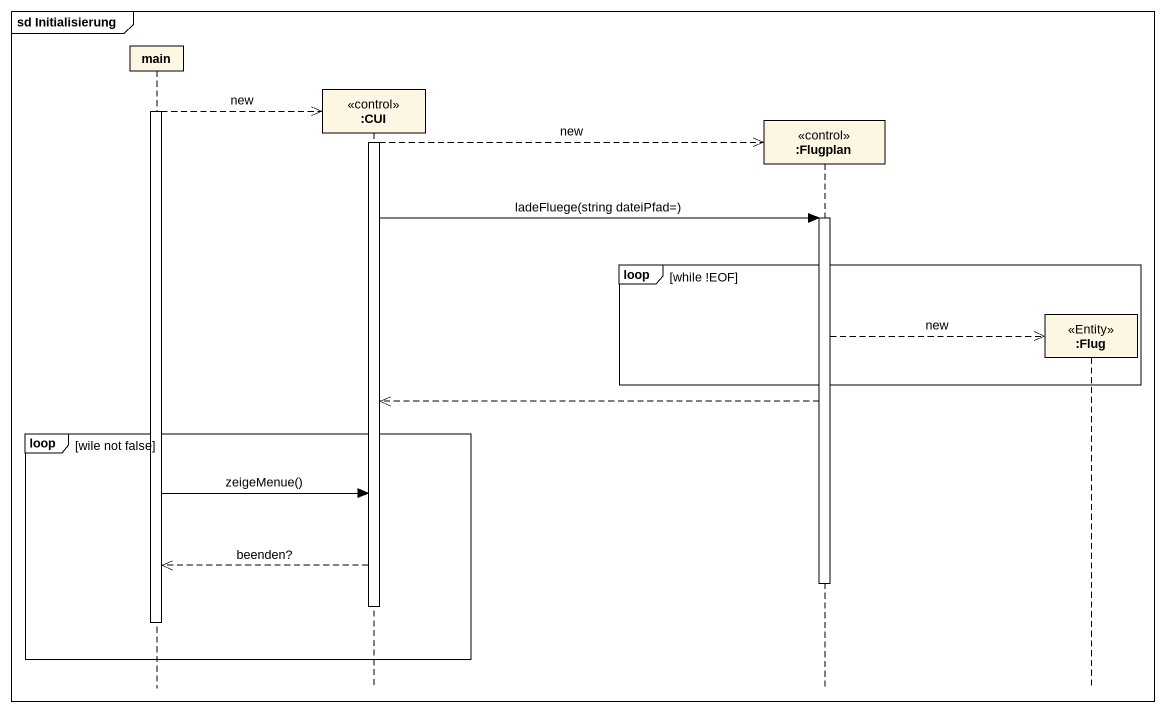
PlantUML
@startuml
mainframe sd Initialisierung
hide footbox
participant main
participant ":CUI" as CUI <<control>>
participant ":Flugplan" as Flugplan <<control>>
participant ":Flug" as Flug <<Entity>>

activate main
main -->> CUI ** : new
activate CUI
CUI -->> Flugplan ** : new
CUI -> Flugplan : ladeFluege(string dateiPfad=)
activate Flugplan
loop while !EOF
  Flugplan -->> Flug ** : new
end
Flugplan -->> CUI
loop wile not false
  main -> CUI : zeigeMenue()
  CUI -->> main : beenden?
  deactivate Flugplan
  deactivate CUI
  deactivate main
end
@enduml
